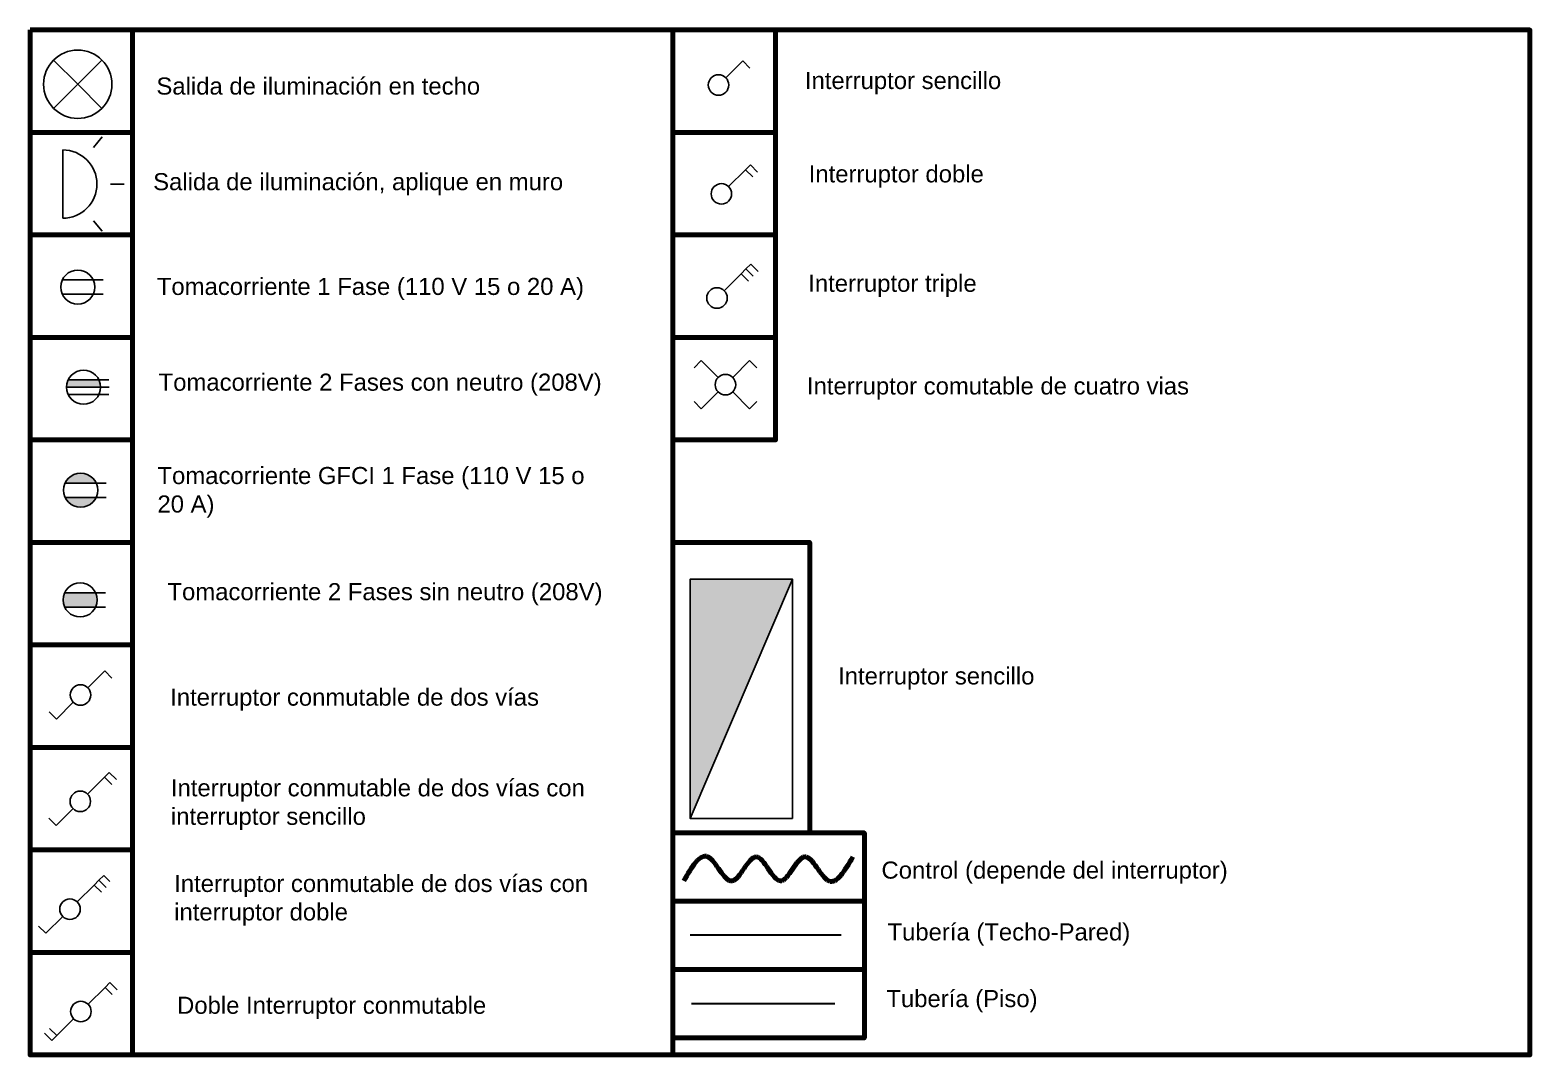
# Model space of a CAD drawing. Header units: metres. Extents: x -0.1 to 64.1, y -0.2 to 39.7.
# Drawn here: x 32.084 to 36.474, y 0.807 to 3.807 of the extents above; entities that cross this region are included whole.
import ezdxf

# ---------------------------------------------------------------- set-up
doc = ezdxf.new("R2010")
doc.units = ezdxf.units.M
doc.header["$LTSCALE"] = 0.2
doc.linetypes.add('ACAD_ISO02W100', pattern=[15, 12, -3])
for name, color, linetype in [('conexiones', 7, 'ACAD_ISO02W100'), ('Luminaria', 7, 'Continuous'), ('Tomacorrientes', 7, 'Continuous')]:
    doc.layers.add(name, color=color, linetype=linetype)
doc.layers.add('L-Suelo', color=7, linetype='ACAD_ISO02W100', lineweight=30)
doc.layers.add('L-Techo', color=7, linetype='Continuous', lineweight=30)
doc.layers.get('0').off()
doc.styles.get("Standard").update_dxf_attribs({"font": 'arial.ttf'})

# ---------------------------------------------------------------- blocks, each defined once
blk = doc.blocks.new('Tomacorriente')
at = {"layer": 'Tomacorrientes'}
for p, q in [((0.0453, 0.0211), (-0.0453, 0.0211)), ((0.0453, 0.0211), (0.0743, 0.0211)), ((-0.0453, -0.0211), (0.0453, -0.0211)), ((0.0453, -0.0211), (0.0743, -0.0211))]:
    blk.add_line(p, q, dxfattribs=at)
blk.add_circle((0, 0), 0.05, dxfattribs=at)
blk = doc.blocks.new('Tablero')
at = {"layer": 'Tomacorrientes', "linetype": 'ACAD_ISO02W100', "lineweight": 100}
h = blk.add_hatch(dxfattribs=at)
h.set_pattern_fill('ANGLE', color=256)
h.set_pattern_definition([(0, (0, 0), (0, 6.985), [5.08, -1.905]), (90, (0, 0), (-6.985, 4e-16), [5.08, -1.905])])
h.paths.add_polyline_path([(6.0927, 4.8474), (5.7927, 4.8474), (5.7927, 4.1474)])
at = {"layer": 'Tomacorrientes'}
h = blk.add_hatch(color=256, dxfattribs=at)
h.dxf.hatch_style = 1
h.paths.add_polyline_path([(6.0927, 4.8474), (5.7927, 4.8474), (5.7927, 4.1474)])
blk.add_line((5.7927, 4.1474), (6.0927, 4.8474), dxfattribs=at)
blk.add_lwpolyline([(6.0927, 4.1474), (5.7927, 4.1474), (5.7927, 4.8474), (6.0927, 4.8474)], close=True, dxfattribs=at)
blk = doc.blocks.new('Interruptor conmutable de cuatro vias')
at = {"layer": 'Luminaria'}
for p, q in [((-0.0707, 0.0707), (-0.0919, 0.0495)), ((-0.0707, 0.0707), (-0.0212, 0.0212)), ((0.0707, 0.0707), (0.0212, 0.0212)), ((0.0707, 0.0707), (0.0919, 0.0495)), ((-0.0212, -0.0212), (-0.0707, -0.0707)), ((0.0707, -0.0707), (0.0212, -0.0212)), ((-0.0707, -0.0707), (-0.0919, -0.0495)), ((0.0707, -0.0707), (0.0919, -0.0495))]:
    blk.add_line(p, q, dxfattribs=at)
blk.add_circle((0, 0), 0.03, dxfattribs=at)
blk = doc.blocks.new('Interruptor')
at = {"layer": 'Luminaria'}
for q in [(0.0212, 0.0212), (0.0919, 0.0495)]:
    blk.add_line((0.0707, 0.0707), q, dxfattribs=at)
blk.add_circle((0, 0), 0.03, dxfattribs=at)
blk = doc.blocks.new('Interruptor doble')
at = {"layer": 'Luminaria'}
for p, q in [((0.0707, 0.0707), (0.0212, 0.0212)), ((0.0707, 0.0707), (0.0849, 0.0849)), ((0.0707, 0.0707), (0.0919, 0.0495)), ((0.0849, 0.0849), (0.1061, 0.0636))]:
    blk.add_line(p, q, dxfattribs=at)
blk.add_circle((0, 0), 0.03, dxfattribs=at)
blk = doc.blocks.new('Interruptor triple')
at = {"layer": 'Luminaria'}
for p, q in [((12.2869, 9.4349), (12.3011, 9.449)), ((12.3011, 9.449), (12.3223, 9.4278)), ((12.2728, 9.4207), (12.2233, 9.3712)), ((12.2728, 9.4207), (12.2869, 9.4349)), ((12.2728, 9.4207), (12.294, 9.3995)), ((12.2869, 9.4349), (12.3081, 9.4136))]:
    blk.add_line(p, q, dxfattribs=at)
blk.add_circle((12.2021, 9.35), 0.03, dxfattribs=at)
blk = doc.blocks.new('Salida iluminacion. aplique muro')
at = {"layer": 'Luminaria'}
for p, q in [((0.1157, 0.1379), (0.09, 0.1072)), ((0, 0.1), (0, -0.1)), ((0.18, 0), (0.14, 0)), ((0.1157, -0.1379), (0.09, -0.1072))]:
    blk.add_line(p, q, dxfattribs=at)
blk.add_arc((0, 0), 0.1, 270, 90, dxfattribs=at)
blk = doc.blocks.new('Tomacorriente de dos fases con neutro (208V)')
at = {"layer": 'Tomacorrientes'}
h = blk.add_hatch(dxfattribs=at)
h.set_pattern_fill('ANGLE', color=256)
h.set_pattern_definition([(0, (-6.711, -3.14), (0, 6.985), [5.08, -1.905]), (90, (-6.711, -3.14), (-6.985, 4e-16), [5.08, -1.905])])
h.paths.add_polyline_path([(-0.0453, 0.0211, 0.109518), (-0.05, 0), (0.05, 0, 0.109518), (0.0453, 0.0211)])
at = {"layer": 'Tomacorrientes', "lineweight": 100}
h = blk.add_hatch(color=256, dxfattribs=at)
h.dxf.hatch_style = 1
h.paths.add_polyline_path([(0.0453, 0.0211), (-0.0453, 0.0211, 0.109518), (-0.05, 0), (0.05, 0, 0.109518)])
at = {"layer": 'Tomacorrientes'}
for p, q in [((-0.05, 0), (0.0751, 0)), ((-0.0453, 0.0211), (0.0743, 0.0211)), ((-0.0453, -0.0211), (0.0743, -0.0211))]:
    blk.add_line(p, q, dxfattribs=at)
blk.add_circle((0, 0), 0.05, dxfattribs=at)
blk = doc.blocks.new('Toma corriente CFGI 1 Fase')
at = {"layer": 'Tomacorrientes'}
h = blk.add_hatch(dxfattribs=at)
h.set_pattern_fill('ANGLE', color=256)
h.set_pattern_definition([(0, (-6.336, -3.4325), (0, 6.985), [5.08, -1.905]), (90, (-6.336, -3.4325), (-6.985, 4e-16), [5.08, -1.905])])
h.paths.add_polyline_path([(0.0453, 0.0211, 0.63707), (-0.0453, 0.0211)])
h.paths.add_polyline_path([(-0.0453, -0.0211, 0.63707), (0.0453, -0.0211)])
at = {"layer": 'Tomacorrientes', "lineweight": 40}
h = blk.add_hatch(color=256, dxfattribs=at)
h.dxf.hatch_style = 1
h.paths.add_polyline_path([(-0.0453, 0.0211), (0.0453, 0.0211, 0.63707)])
h.paths.add_polyline_path([(0.0453, -0.0211), (-0.0453, -0.0211, 0.63707)])
at = {"layer": 'Tomacorrientes'}
for p, q in [((-0.0453, 0.0211), (0.0743, 0.0211)), ((-0.0453, -0.0211), (0.0743, -0.0211))]:
    blk.add_line(p, q, dxfattribs=at)
blk.add_circle((0, 0), 0.05, dxfattribs=at)
blk = doc.blocks.new('Tomacorriente de dos fases sin neutro (208v)')
h = blk.add_hatch(color=256)
h.dxf.hatch_style = 1
h.paths.add_polyline_path([(0.05, 0, 0.109518), (0.0453, 0.0211), (-0.0453, 0.0211, 0.109518), (-0.05, 0, 0.109518), (-0.0453, -0.0211), (0.0453, -0.0211, 0.109518)], flags=17)
h.paths.add_polyline_path([(0.0453, 0.0211), (-0.0453, 0.0211, 0.109518), (-0.05, 0, 0.109518), (-0.0453, -0.0211), (0.0453, -0.0211, 0.109518), (0.05, 0, 0.109518)], flags=17)
at = {"layer": 'Tomacorrientes', "lineweight": 100}
h = blk.add_hatch(dxfattribs=at)
h.set_pattern_fill('ANGLE', color=256)
h.set_pattern_definition([(0, (-13.572, -2.378), (0, 6.985), [5.08, -1.905]), (90, (-13.572, -2.378), (-6.985, 4e-16), [5.08, -1.905])])
h.paths.add_polyline_path([(0.0453, -0.0211, 0.109518), (0.05, 0, 0.109518), (0.0453, 0.0211), (-0.0453, 0.0211, 0.109518), (-0.05, 0, 0.109518), (-0.0453, -0.0211)])
at = {"layer": 'Tomacorrientes'}
h = blk.add_hatch(color=256, dxfattribs=at)
h.dxf.hatch_style = 1
h.paths.add_polyline_path([(0.05, 0, 0.109518), (0.0453, 0.0211), (-0.0453, 0.0211, 0.109518), (-0.05, 0, 0.109518), (-0.0453, -0.0211), (0.0453, -0.0211, 0.109518)])
for p, q in [((-0.0453, 0.0211), (0.0743, 0.0211)), ((-0.0453, -0.0211), (0.0743, -0.0211))]:
    blk.add_line(p, q, dxfattribs=at)
blk.add_circle((0, 0), 0.05, dxfattribs=at)
blk = doc.blocks.new('Conmutable con interruptor')
at = {"layer": 'Luminaria'}
for p, q in [((0.0707, 0.0707), (0.0212, 0.0212)), ((0.0707, 0.0707), (0.0849, 0.0849)), ((0.0707, 0.0707), (0.0919, 0.0495)), ((0.0849, 0.0849), (0.1061, 0.0636)), ((-0.0212, -0.0212), (-0.0707, -0.0707)), ((-0.0707, -0.0707), (-0.0919, -0.0495))]:
    blk.add_line(p, q, dxfattribs=at)
blk.add_circle((0, 0), 0.03, dxfattribs=at)
blk = doc.blocks.new('Conmutable con interruptor doble')
at = {"layer": 'Luminaria'}
for p, q in [((12.3156, 8.3722), (12.3298, 8.3864)), ((12.3298, 8.3864), (12.3439, 8.4005)), ((12.3298, 8.3864), (12.351, 8.3652)), ((12.3439, 8.4005), (12.3616, 8.3828)), ((12.3156, 8.3722), (12.2661, 8.3227)), ((12.3156, 8.3722), (12.3369, 8.351)), ((12.2237, 8.2803), (12.1742, 8.2308)), ((12.1742, 8.2308), (12.153, 8.252))]:
    blk.add_line(p, q, dxfattribs=at)
blk.add_circle((12.2449, 8.3015), 0.03, dxfattribs=at)
blk = doc.blocks.new('Interruptor con dos conmutables')
at = {"layer": 'Luminaria'}
for p, q in [((0.0707, 0.0707), (0.0212, 0.0212)), ((0.0707, 0.0707), (0.0849, 0.0849)), ((0.0707, 0.0707), (0.0919, 0.0495)), ((0.0849, 0.0849), (0.1061, 0.0636)), ((-0.0212, -0.0212), (-0.0707, -0.0707)), ((-0.0849, -0.0849), (-0.1061, -0.0636)), ((-0.0707, -0.0707), (-0.0919, -0.0495)), ((-0.0849, -0.0849), (-0.0707, -0.0707))]:
    blk.add_line(p, q, dxfattribs=at)
blk.add_circle((0, 0), 0.03, dxfattribs=at)
blk = doc.blocks.new('*U160')
at = {"layer": 'Luminaria'}
for p, q in [((0.0707, 0.0707), (0.0212, 0.0212)), ((0.0707, 0.0707), (0.0919, 0.0495)), ((-0.0212, -0.0212), (-0.0707, -0.0707)), ((-0.0707, -0.0707), (-0.0919, -0.0495))]:
    blk.add_line(p, q, dxfattribs=at)
blk.add_circle((0, 0), 0.03, dxfattribs=at)
blk = doc.blocks.new('Lampara')
at = {"layer": 'Luminaria'}
for q in [(-0.0707, 0.0707), (0.0707, 0.0707), (-0.0707, -0.0707), (0.0707, -0.0707)]:
    blk.add_line((0, 0), q, dxfattribs=at)
blk.add_circle((0, 0), 0.1, dxfattribs=at)

msp = doc.modelspace()

# ---------------------------------------------------------------- linework, layer by layer
at = {"layer": 'conexiones', "lineweight": 100}
msp.add_spline([(33.9971, 1.3167), (34.0679, 1.3874), (34.1386, 1.3167), (34.2093, 1.3874), (34.28, 1.3167), (34.3507, 1.3874), (34.4214, 1.3167), (34.4921, 1.3874)], degree=3, dxfattribs=at)
at = {"layer": 'L-Suelo'}
msp.add_line((34.0197, 0.9582), (34.4397, 0.9582), dxfattribs=at)
at = {"layer": 'L-Techo'}
msp.add_lwpolyline([(34.0158, 1.1592), (34.4576, 1.1592)], dxfattribs=at)
at = {"layer": 'Tomacorrientes', "lineweight": 100}
for points in [[(32.0841, 3.8073), (32.3841, 3.8073), (32.3841, 3.5073), (32.0841, 3.5073)], [(32.3841, 3.8073), (33.9657, 3.8073), (33.9657, 0.8073), (32.3841, 0.8073)], [(33.9657, 3.8073), (34.2657, 3.8073), (34.2657, 3.5073), (33.9657, 3.5073)], [(33.9657, 3.8073), (36.4736, 3.8073), (36.4736, 0.8073), (33.9657, 0.8073)], [(32.0841, 3.5073), (32.3841, 3.5073), (32.3841, 3.2073), (32.0841, 3.2073)], [(33.9657, 3.5073), (34.2657, 3.5073), (34.2657, 3.2073), (33.9657, 3.2073)], [(32.0841, 3.2073), (32.3841, 3.2073), (32.3841, 2.9073), (32.0841, 2.9073)], [(33.9657, 3.2073), (34.2657, 3.2073), (34.2657, 2.9073), (33.9657, 2.9073)], [(32.0845, 2.9073), (32.3845, 2.9073), (32.3845, 2.6073), (32.0845, 2.6073)], [(33.9657, 2.9073), (34.2657, 2.9073), (34.2657, 2.6073), (33.9657, 2.6073)], [(32.0845, 2.6073), (32.3845, 2.6073), (32.3845, 2.3073), (32.0845, 2.3073)], [(32.0845, 2.3073), (32.3845, 2.3073), (32.3845, 2.0073), (32.0845, 2.0073)], [(33.9657, 2.3073), (34.3657, 2.3073), (34.3657, 1.4573), (33.9657, 1.4573)], [(32.0845, 2.0073), (32.3845, 2.0073), (32.3845, 1.7073), (32.0845, 1.7073)], [(32.0845, 1.7073), (32.3845, 1.7073), (32.3845, 1.4073), (32.0845, 1.4073)], [(33.9657, 1.4573), (34.5257, 1.4573), (34.5257, 1.2573), (33.9657, 1.2573)], [(32.0845, 1.4073), (32.3845, 1.4073), (32.3845, 1.1073), (32.0845, 1.1073)], [(33.9657, 1.2573), (34.5257, 1.2573), (34.5257, 1.0573), (33.9657, 1.0573)], [(32.0845, 1.1073), (32.3845, 1.1073), (32.3845, 0.8073), (32.0845, 0.8073)], [(33.9657, 1.0573), (34.5257, 1.0573), (34.5257, 0.8573), (33.9657, 0.8573)]]:
    msp.add_lwpolyline(points, close=True, dxfattribs=at)

# ---------------------------------------------------------------- block references
at = {"layer": 'L-Techo'}
for name, p in [('Lampara', (32.2239, 3.6486)), ('*U160', (32.2319, 1.861))]:
    msp.add_blockref(name, p, dxfattribs=at)
at = {"layer": 'Tomacorrientes', "lineweight": 100}
for name, p in [('Interruptor', (34.099, 3.6463)), ('Salida iluminacion. aplique muro', (32.1798, 3.3562)), ('Interruptor doble', (34.1074, 3.3277)), ('Interruptor triple', (21.8923, -6.3271)), ('Tomacorriente', (32.2239, 3.0548)), ('Tomacorriente de dos fases con neutro (208V)', (32.2408, 2.7619)), ('Interruptor conmutable de cuatro vias', (34.1192, 2.7692)), ('Toma corriente CFGI 1 Fase', (32.2323, 2.4603)), ('Tablero', (28.223, -2.6476)), ('Tomacorriente de dos fases sin neutro (208v)', (32.2308, 2.1393)), ('Conmutable con interruptor', (32.2312, 1.5496)), ('Conmutable con interruptor doble', (19.9562, -7.0674)), ('Interruptor con dos conmutables', (32.233, 0.9346))]:
    msp.add_blockref(name, p, dxfattribs=at)

# ---------------------------------------------------------------- texts
at = {"layer": 'Tomacorrientes', "lineweight": 100, "char_height": 0.05, "attachment_point": 1}
for s, width, insert in [('Salida de iluminación en techo', 1.029279, (32.454, 3.6682)), ('Interruptor sencillo', 0.620377, (34.3517, 3.6845)), ('Salida de iluminación, aplique en muro', 1.236384, (32.4445, 3.3884)), ('Interruptor doble', 0.620377, (34.3629, 3.4112)), ('Tomacorriente 1 Fase (110 V 15 o 20 A)', 1.269886, (32.4552, 3.0818)), ('Interruptor triple', 0.620377, (34.3615, 3.091)), ('Tomacorriente 2 Fases con neutro (208V)', 1.331144, (32.4605, 2.8016)), ('Interruptor comutable de cuatro vias', 1.123174, (34.3577, 2.7905)), ('Tomacorriente GFCI 1 Fase (110 V 15 o 20 A)', 1.331144, (32.457, 2.5283)), ('Tomacorriente 2 Fases sin neutro (208V)', 1.331144, (32.4863, 2.1884)), ('Interruptor sencillo', 0.620377, (34.4489, 1.9418)), ('\\pxt18;Interruptor conmutable de dos vías', 1.331144, (32.4943, 1.8797)), ('\\pxt18;Interruptor conmutable de dos vías con interruptor sencillo', 1.331144, (32.4964, 1.6143)), ('Control (depende del interruptor)', 1.052276, (34.5758, 1.3735)), ('\\pxt18;Interruptor conmutable de dos vías con interruptor doble', 1.331144, (32.506, 1.3344)), ('Tubería (Techo-Pared)', 1.052276, (34.5934, 1.1925)), ('\\pxt18;Doble Interruptor conmutable ', 1.331144, (32.5145, 0.9779)), ('Tubería (Piso)', 1.052276, (34.5901, 0.9974))]:
    msp.add_mtext_dynamic_manual_height_columns(s, width=width, gutter_width=12.5, heights=[0], dxfattribs=dict(at, insert=insert))

doc.saveas('drawing.dxf')
